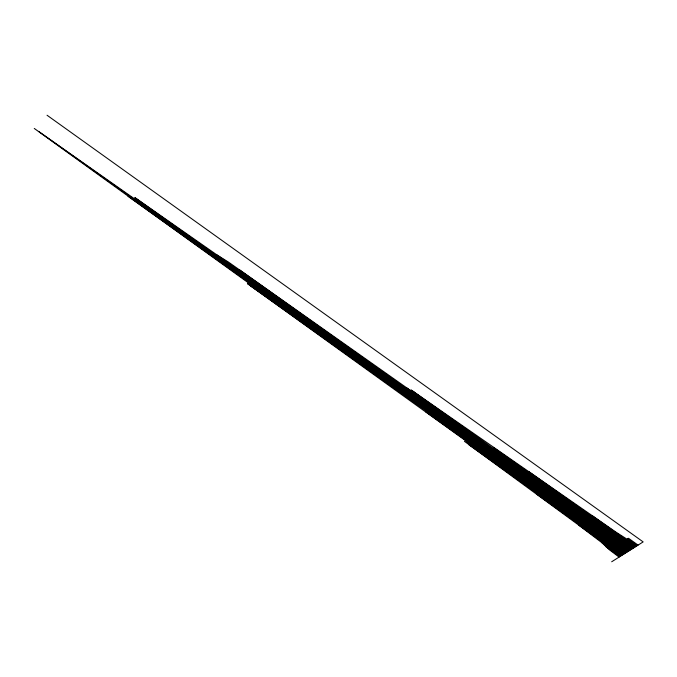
<?xml version="1.0" encoding="UTF-8"?>
<svg xmlns="http://www.w3.org/2000/svg" width="677" height="677" viewBox="0 0 677 677"><rect width="100%" height="100%" fill="white"/><g stroke="black" fill="none" stroke-linecap="round" stroke-linejoin="round"><path stroke-width="1.02" d="M611.686 561.766L643.15 541.905L47.043 115.234M626.437 552.457L288.47 311.767L34.256 128.452L161.862 218.036L165.315 220.347L134.977 197.667L217.089 255.017L228.335 261.999L415.509 394.048L420.095 397.027L411.032 389.977L615.731 531.961L629.06 540.491L627.562 538.57L628.552 538.291L638.081 545.103M619.074 557.103L609.452 549.834L601.861 542.683L578.937 525.284L464.405 441.302L476.066 448.479L470.98 444.577L247.427 283.57L288.766 312.131L288.47 311.767M251.023 286.269L625.607 552.974M425.537 411.667L624.786 553.49M474.569 447.692L623.966 554.014M468.907 444.789L623.145 554.531M536.548 494.032L622.332 555.047M578.937 525.284L621.511 555.563M601.861 542.683L620.699 556.079M605.771 546.559L619.887 556.587M627.723 538.833L637.243 545.637M626.885 539.366L636.405 546.161M592.544 515.967L635.568 546.694M528.576 471.429L634.73 547.219M493.296 447.395L633.892 547.744M412.293 390.739L633.063 548.277M406.522 387.777L632.225 548.802M239.091 269.522L631.396 549.326M217.089 255.017L630.566 549.851M134.977 197.667L629.737 550.367M161.862 218.036L628.908 550.892M39.249 131.863L628.078 551.416M127.987 196.288L627.257 551.933M603.469 541.625L610.138 546.322L614.521 547.913L614.251 547.185L617.585 548.827L591.723 528.712L607.938 538.723L607.286 537.987L568.325 508.698L556.409 498.374L600.406 527.645L602.928 528.881L598.46 524.43L626.2 541.837L625.226 540.432"/></g></svg>
